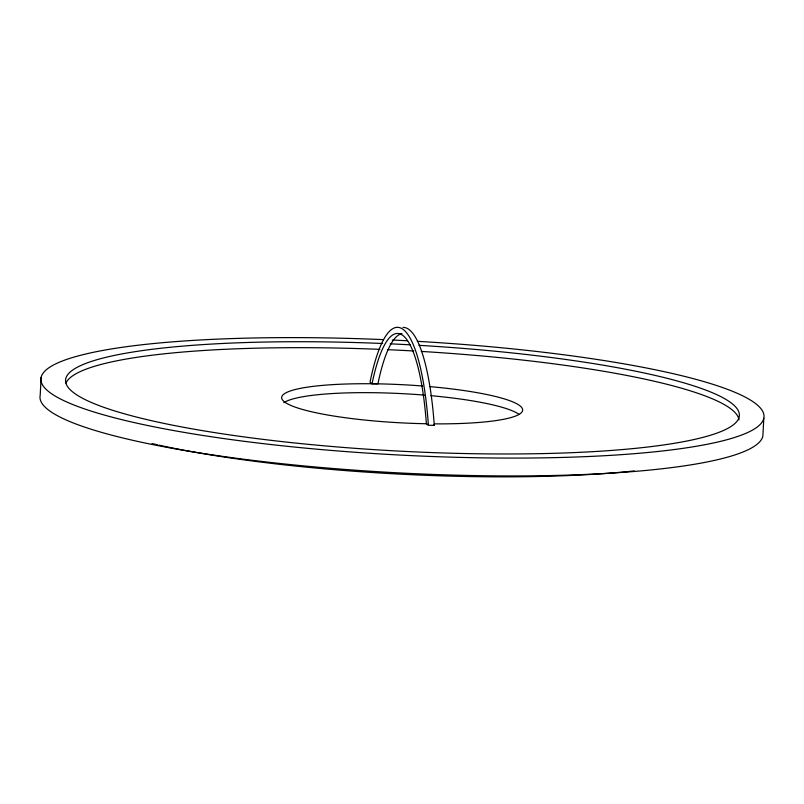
<?xml version="1.0" encoding="UTF-8"?>
<svg xmlns="http://www.w3.org/2000/svg" width="804" height="804" viewBox="0 0 804 804"><rect width="100%" height="100%" fill="white"/><g stroke="black" fill="none" stroke-linecap="round" stroke-linejoin="round"><path stroke-width="1.21" d="M41.135 377.408L40.2 395.256A362.031 57.255 3 0 0 389.076 472.36A362.031 57.255 3 0 0 762.865 436.13L763.8 418.291M403.005 327.419A149.253 34.401 -89.2 0 1 434.281 425.346L428.411 425.256A149.253 34.401 -89.2 0 0 403.116 329.399A149.253 34.401 -89.2 0 0 370.031 382.252L372.061 383.749L377.93 383.84A139.605 32.18 -89.2 0 1 402.01 333.62M433.607 424.844L434.281 425.346M428.411 425.256L426.381 423.758A139.605 32.18 -89.2 0 0 372.061 383.749M417.427 341.328A362.031 57.255 3 0 1 713.741 442.914A362.031 57.255 3 0 1 93.274 411.769A362.031 57.255 3 0 1 383.468 339.62M392.322 340.022A362.031 57.255 3 0 1 407.427 340.775M419.065 345.338A337.358 53.355 3 0 1 691.983 439.969A337.358 53.355 3 0 1 114.61 410.904A337.358 53.355 3 0 1 382.654 343.499M390.231 343.831A337.358 53.355 3 0 1 410.341 344.836M65.998 383.046A337.358 53.355 3 0 1 379.82 349.348M387.397 349.67A337.358 53.355 3 0 1 413.769 350.996M421.256 351.428A337.358 53.355 3 0 1 738.987 419.869M634.245 470.923A331.851 52.481 3 0 1 158.941 445.125M157.554 444.813A331.851 52.481 3 0 1 152.067 443.567M430.06 386.634A120.65 19.085 3 0 1 522.63 409.598A120.65 19.085 3 0 1 434.371 423.859M426.874 423.758A120.65 19.085 3 0 1 281.681 397.99A120.65 19.085 3 0 1 422.613 386.01M283.822 402.734A120.65 19.085 3 0 1 424.643 395.136M430.823 395.668A120.65 19.085 3 0 1 519.082 414.412"/></g></svg>
